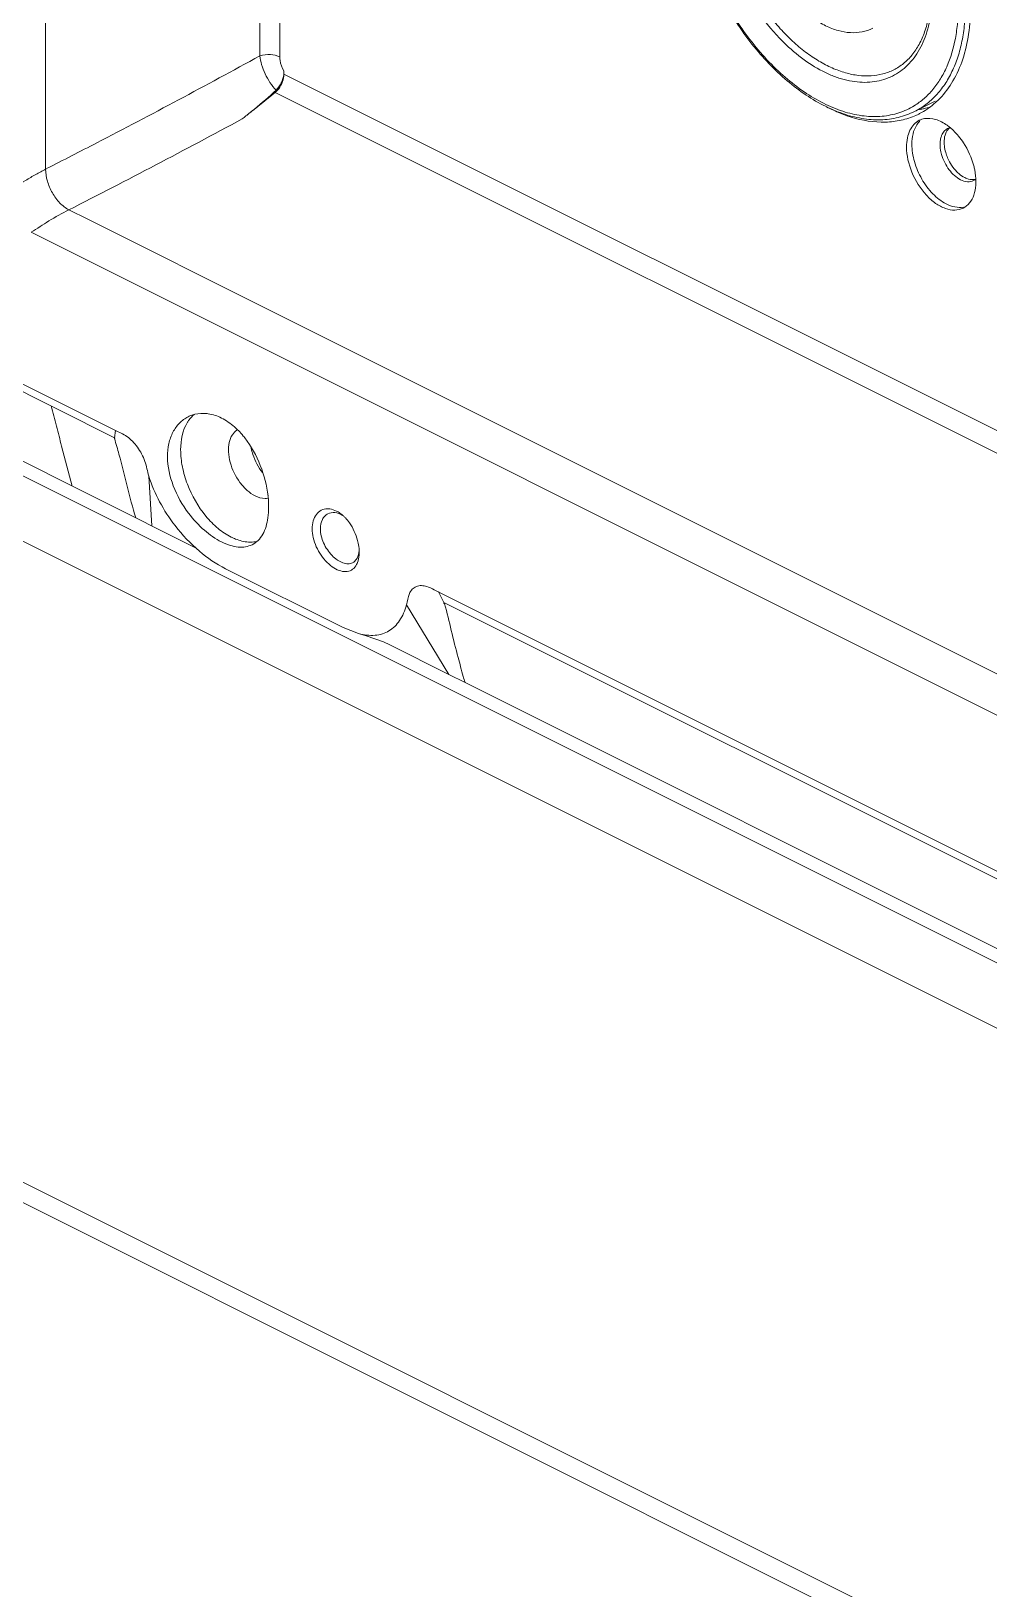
# Model space of a CAD drawing. Header units: millimetres. Extents: x 1177 to 4296, y 93 to 2298.
# Drawn here: x 3660.7 to 3718.3, y 1143.4 to 1237 of the extents above; entities that cross this region are included whole.
import ezdxf

# ---------------------------------------------------------------- set-up
doc = ezdxf.new("R2010")
doc.units = ezdxf.units.MM
doc.header["$LTSCALE"] = 0.1
doc.layers.get('0').update_dxf_attribs({"lineweight": 13})

msp = doc.modelspace()

# ---------------------------------------------------------------- linework, layer by layer
at = {"lineweight": 9}
for p, q in [((3674.434, 1291.204), (3674.433, 1235.54)), ((3675.641, 1235.474), (3675.641, 1290.843)), ((3661.55, 1228.735), (3661.534, 1246.05)), ((3675.881, 1234.446), (3675.881, 1234.638)), ((3774.144, 1185.314), (3675.881, 1234.446)), ((3774.145, 1183.953), (3675.356, 1233.347)), ((3713.804, 1232.198), (3715.045, 1232.819)), ((3661.551, 1228.735), (3661.599, 1228.758)), ((3662.948, 1226.288), (3664.083, 1225.723)), ((3664.083, 1225.723), (3674.971, 1220.277)), ((3660.681, 1224.932), (3772.297, 1169.124)), ((3652.829, 1219.48), (3665.749, 1213.021)), ((3674.971, 1220.277), (3754.874, 1180.326)), ((3665.699, 1212.582), (3652.689, 1219.086)), ((3783.644, 1148.559), (3650.708, 1215.027)), ((3651.415, 1215.54), (3670.604, 1205.945)), ((3665.749, 1213.021), (3665.699, 1212.582)), ((3781.876, 1145.51), (3648.94, 1211.979)), ((3667.757, 1210.272), (3667.944, 1207.276)), ((3672.369, 1204.703), (3679.44, 1201.167)), ((3685.166, 1203.31), (3685.356, 1203.214)), ((3685.166, 1203.31), (3685.497, 1202.682)), ((3746.167, 1172.809), (3685.356, 1203.214)), ((3746.308, 1172.276), (3685.497, 1202.682)), ((3683.252, 1202.524), (3685.798, 1198.348)), ((3679.44, 1201.167), (3680.358, 1200.81)), ((3682.245, 1200.125), (3685.798, 1198.348)), ((3685.798, 1198.348), (3686.77, 1197.862)), ((3686.77, 1197.862), (3751.272, 1165.611))]:
    msp.add_line(p, q, dxfattribs=at)
for p, q in [((3838.798, 1078.511), (3592.018, 1201.901)), ((3839.578, 1076.889), (3592.798, 1200.279))]:
    msp.add_line(p, q)
msp.add_lwpolyline([(3680.359, 1200.809), (3680.818, 1200.679), (3681.859, 1200.305), (3682.245, 1200.125)], dxfattribs=at)
for centre, radius, start, end in [((3630.284, 1287.631), 70.557, 307.94047, 309.70299), ((3457.826, 1630.044), 452.874, 296.93226, 298.42091), ((3712.98, 1240.969), 9.595, 242.22632, 245.01934), ((3712.039, 1236.083), 4.514, 294.17241, 296.55682), ((3712.041, 1236.08), 4.51, 296.55758, 298.9058), ((3713.355, 1237.176), 4.913, 278.3805, 279.26389), ((3713.369, 1237.091), 4.827, 279.25959, 281.69494), ((3713.398, 1236.956), 4.689, 281.6875, 287.09223), ((3716.092, 1230.574), 0.672, 104.334, 116.44628), ((3717.043, 1230.231), 1.705, 174.16007, 180.05968), ((3717.469, 1230.354), 1.884, 180.0162, 182.44583), ((3717.063, 1228.636), 0.66, 296.51645, 303.90371), ((3717.057, 1228.645), 0.67, 303.91959, 309.11575), ((3668.596, 1208.358), 6.367, 5.95614, 6.51289), ((3677.946, 1206.227), 2.239, 45.475, 49.55503), ((3677.842, 1206.12), 2.388, 43.31515, 45.4971), ((3678.394, 1205.724), 2.013, 359.10627, 2.78427), ((3679.754, 1205.563), 0.562, 296.51938, 305.80884)]:
    msp.add_arc(centre, radius, start, end, dxfattribs=at)
for points, knots in [([(3710.487, 1249.092), (3710.906, 1248.705), (3711.703, 1247.848), (3712.735, 1246.401), (3713.601, 1244.81), (3714.267, 1243.136), (3714.709, 1241.441), (3714.908, 1239.788), (3714.858, 1238.24), (3714.557, 1236.851), (3714.091, 1235.847), (3713.6, 1235.192), (3713.187, 1234.782), (3712.725, 1234.45), (3712.22, 1234.198), (3711.677, 1234.029), (3711.102, 1233.945), (3710.5, 1233.946), (3709.879, 1234.033), (3709.243, 1234.202), (3708.365, 1234.545), (3707.267, 1235.181), (3706.47, 1235.841), (3706.08, 1236.211)], [0, 0, 0, 0, 0.071625, 0.146409, 0.222652, 0.298506, 0.372167, 0.442018, 0.506808, 0.565856, 0.619291, 0.644288, 0.66842, 0.692003, 0.7154, 0.738987, 0.763126, 0.788133, 0.814262, 0.841694, 0.870541, 0.932529, 1, 1, 1, 1]), ([(3712.552, 1234.703), (3712.76, 1234.807), (3713.161, 1235.067), (3713.678, 1235.589), (3714.107, 1236.239), (3714.439, 1237.004), (3714.668, 1237.872), (3714.789, 1238.828), (3714.799, 1239.854), (3714.698, 1240.931), (3714.487, 1242.04), (3714.06, 1243.545), (3713.281, 1245.376), (3712.028, 1247.368), (3710.99, 1248.528), (3710.433, 1249.036)], [0, 0, 0, 0, 0.042782, 0.087131, 0.134253, 0.185025, 0.239858, 0.298822, 0.361708, 0.4281, 0.497423, 0.568988, 0.715589, 0.861427, 1, 1, 1, 1]), ([(3713.804, 1232.198), (3713.492, 1232.042), (3712.82, 1231.798), (3711.738, 1231.662), (3710.602, 1231.75), (3709.437, 1232.055), (3708.263, 1232.568), (3707.101, 1233.275), (3705.969, 1234.162), (3704.888, 1235.212), (3703.878, 1236.405), (3702.957, 1237.718), (3702.142, 1239.126), (3701.45, 1240.603), (3700.893, 1242.12), (3700.481, 1243.647), (3700.224, 1245.157), (3700.157, 1246.159), (3700.153, 1246.648)], [0, 0, 0, 0, 0.046192, 0.093594, 0.143264, 0.195992, 0.252242, 0.312151, 0.375568, 0.442106, 0.511188, 0.582104, 0.654051, 0.726177, 0.797622, 0.867556, 0.935227, 1, 1, 1, 1]), ([(3700.241, 1246.65), (3700.241, 1246.16), (3700.301, 1245.155), (3700.555, 1243.637), (3700.968, 1242.097), (3701.532, 1240.569), (3702.236, 1239.081), (3703.065, 1237.667), (3704.003, 1236.353), (3705.029, 1235.168), (3706.124, 1234.134), (3707.265, 1233.274), (3708.43, 1232.606), (3709.596, 1232.142), (3710.741, 1231.895), (3711.841, 1231.872), (3712.873, 1232.078), (3713.498, 1232.366), (3713.785, 1232.543)], [0, 0, 0, 0, 0.065223, 0.133634, 0.204503, 0.276997, 0.350196, 0.423152, 0.494927, 0.564639, 0.631502, 0.69488, 0.75434, 0.809717, 0.861188, 0.909328, 0.955145, 1, 1, 1, 1]), ([(3711.299, 1237.207), (3711.095, 1237.105), (3710.649, 1236.955), (3709.929, 1236.913), (3709.183, 1237.045), (3708.43, 1237.34), (3707.689, 1237.785), (3706.975, 1238.365), (3706.307, 1239.065), (3705.702, 1239.865), (3705.174, 1240.743), (3704.739, 1241.675), (3704.409, 1242.636), (3704.192, 1243.598), (3704.096, 1244.537), (3704.125, 1245.428), (3704.279, 1246.249), (3704.473, 1246.751), (3704.592, 1246.98)], [0, 0, 0, 0, 0.048229, 0.098004, 0.150663, 0.207122, 0.267775, 0.332493, 0.40072, 0.471571, 0.543944, 0.616619, 0.68835, 0.757966, 0.824466, 0.88712, 0.945578, 1, 1, 1, 1]), ([(3706.08, 1236.211), (3705.551, 1236.714), (3704.563, 1237.846), (3703.359, 1239.769), (3702.453, 1241.862), (3702.072, 1243.331), (3701.951, 1244.063)], [0, 0, 0, 0, 0.243226, 0.497422, 0.752945, 1, 1, 1, 1]), ([(3712.552, 1234.703), (3712.343, 1234.599), (3711.897, 1234.431), (3711.177, 1234.32), (3710.417, 1234.346), (3709.63, 1234.509), (3708.828, 1234.804), (3708.022, 1235.226), (3707.226, 1235.768), (3706.452, 1236.421), (3705.712, 1237.175), (3704.777, 1238.309), (3703.768, 1239.896), (3702.867, 1241.953), (3702.49, 1243.4), (3702.37, 1244.122)], [0, 0, 0, 0, 0.044951, 0.091077, 0.139397, 0.190668, 0.245354, 0.303635, 0.36545, 0.430539, 0.498479, 0.568727, 0.713436, 0.859125, 1, 1, 1, 1]), ([(3713.785, 1232.543), (3713.994, 1232.671), (3714.396, 1232.968), (3714.927, 1233.515), (3715.384, 1234.16), (3715.904, 1235.166), (3716.239, 1236.32), (3716.406, 1237.559), (3716.433, 1238.217), (3716.433, 1238.554)], [0, 0, 0, 0, 0.107454, 0.217701, 0.332311, 0.452507, 0.712182, 0.852713, 1, 1, 1, 1]), ([(3713.804, 1232.198), (3714.042, 1232.318), (3714.502, 1232.603), (3715.113, 1233.154), (3715.642, 1233.822), (3716.082, 1234.599), (3716.428, 1235.473), (3716.677, 1236.434), (3716.826, 1237.471), (3716.858, 1238.187), (3716.858, 1238.554)], [0, 0, 0, 0, 0.107669, 0.217485, 0.331372, 0.450874, 0.577075, 0.710584, 0.851649, 1, 1, 1, 1]), ([(3717.176, 1238.536), (3717.176, 1237.974), (3717.104, 1236.891), (3716.757, 1235.366), (3716.179, 1234.042), (3715.628, 1233.296), (3715.322, 1232.979)], [0, 0, 0, 0, 0.281279, 0.541145, 0.779507, 1, 1, 1, 1]), ([(3661.597, 1228.76), (3662.61, 1229.273), (3666.916, 1231.481), (3671.184, 1233.762), (3674.433, 1235.542)], [0, 0, 0, 0, 0.234525, 1, 1, 1, 1]), ([(3674.432, 1235.54), (3674.451, 1235.362), (3674.533, 1234.991), (3674.811, 1234.272), (3675.138, 1233.766), (3675.406, 1233.479)], [0, 0, 0, 0, 0.233128, 0.49006, 1, 1, 1, 1]), ([(3675.641, 1235.474), (3675.465, 1235.565), (3675.05, 1235.65), (3674.634, 1235.606), (3674.433, 1235.54)], [0, 0, 0, 0, 0.483395, 1, 1, 1, 1]), ([(3675.641, 1235.474), (3675.637, 1235.406), (3675.645, 1235.113), (3675.757, 1234.826), (3675.881, 1234.638)], [0, 0, 0, 0, 0.231142, 1, 1, 1, 1]), ([(3675.356, 1233.347), (3675.434, 1233.412), (3675.615, 1233.607), (3675.818, 1233.977), (3675.875, 1234.292), (3675.875, 1234.444)], [0, 0, 0, 0, 0.244466, 0.63461, 1, 1, 1, 1]), ([(3675.404, 1233.477), (3675.536, 1233.602), (3675.698, 1233.835), (3675.82, 1234.178), (3675.865, 1234.355), (3675.875, 1234.444)], [0, 0, 0, 0, 0.499695, 0.754196, 1, 1, 1, 1]), ([(3673.665, 1231.986), (3673.813, 1232.102), (3674.409, 1232.58), (3674.985, 1233.083), (3675.404, 1233.477)], [0, 0, 0, 0, 0.246155, 1, 1, 1, 1]), ([(3715.322, 1232.979), (3715.24, 1232.895), (3714.906, 1232.572), (3714.524, 1232.299), (3714.221, 1232.132)], [0, 0, 0, 0, 0.254125, 1, 1, 1, 1]), ([(3673.665, 1231.986), (3673.637, 1231.971), (3673.534, 1231.897), (3673.451, 1231.798), (3673.368, 1231.754)], [0, 0, 0, 0, 0.256146, 1, 1, 1, 1]), ([(3709.998, 1231.857), (3709.909, 1231.884), (3709.545, 1232.004), (3709.19, 1232.15), (3708.928, 1232.272)], [0, 0, 0, 0, 0.244082, 1, 1, 1, 1]), ([(3713.887, 1231.965), (3713.604, 1231.838), (3712.999, 1231.639), (3711.68, 1231.483), (3710.658, 1231.653), (3709.998, 1231.857)], [0, 0, 0, 0, 0.235056, 0.477279, 1, 1, 1, 1]), ([(3713.322, 1230.071), (3713.322, 1230.25), (3713.351, 1230.591), (3713.497, 1231.059), (3713.741, 1231.433), (3713.969, 1231.606), (3714.089, 1231.666)], [0, 0, 0, 0, 0.289434, 0.549661, 0.782893, 1, 1, 1, 1]), ([(3714.4, 1231.768), (3714.618, 1231.807), (3715.12, 1231.753), (3715.553, 1231.518), (3715.766, 1231.365)], [0, 0, 0, 0, 0.458212, 1, 1, 1, 1]), ([(3713.766, 1231.039), (3713.744, 1230.979), (3713.668, 1230.715), (3713.64, 1230.439), (3713.64, 1230.23)], [0, 0, 0, 0, 0.235186, 1, 1, 1, 1]), ([(3714.13, 1231.63), (3714.09, 1231.592), (3713.933, 1231.42), (3713.824, 1231.207), (3713.766, 1231.039)], [0, 0, 0, 0, 0.23677, 1, 1, 1, 1]), ([(3715.432, 1230.763), (3715.421, 1230.736), (3715.379, 1230.62), (3715.356, 1230.498), (3715.346, 1230.405)], [0, 0, 0, 0, 0.237679, 1, 1, 1, 1]), ([(3715.792, 1231.176), (3715.713, 1231.136), (3715.563, 1231.017), (3715.468, 1230.853), (3715.432, 1230.763)], [0, 0, 0, 0, 0.478312, 1, 1, 1, 1]), ([(3715.679, 1230.886), (3715.663, 1230.847), (3715.605, 1230.675), (3715.585, 1230.492), (3715.585, 1230.353)], [0, 0, 0, 0, 0.233286, 1, 1, 1, 1]), ([(3715.92, 1231.223), (3715.894, 1231.203), (3715.792, 1231.108), (3715.719, 1230.985), (3715.679, 1230.886)], [0, 0, 0, 0, 0.237875, 1, 1, 1, 1]), ([(3715.766, 1231.365), (3715.828, 1231.322), (3716.078, 1231.128), (3716.301, 1230.901), (3716.454, 1230.715)], [0, 0, 0, 0, 0.238989, 1, 1, 1, 1]), ([(3716.454, 1230.715), (3716.56, 1230.586), (3716.959, 1230.042), (3717.242, 1229.411), (3717.369, 1228.92)], [0, 0, 0, 0, 0.247861, 1, 1, 1, 1]), ([(3716.727, 1226.389), (3716.573, 1226.312), (3716.205, 1226.229), (3715.62, 1226.346), (3715.034, 1226.667), (3714.278, 1227.35), (3713.574, 1228.487), (3713.322, 1229.55), (3713.322, 1230.071)], [0, 0, 0, 0, 0.090715, 0.191731, 0.308086, 0.439288, 0.725544, 1, 1, 1, 1]), ([(3716.734, 1226.446), (3716.57, 1226.417), (3716.203, 1226.431), (3715.553, 1226.679), (3714.844, 1227.244), (3714.199, 1228.122), (3713.761, 1229.144), (3713.64, 1229.877), (3713.64, 1230.23)], [0, 0, 0, 0, 0.093547, 0.199568, 0.384098, 0.59109, 0.802817, 1, 1, 1, 1]), ([(3715.432, 1229.602), (3715.416, 1229.655), (3715.364, 1229.861), (3715.337, 1230.073), (3715.337, 1230.23)], [0, 0, 0, 0, 0.261171, 1, 1, 1, 1]), ([(3715.586, 1230.274), (3715.588, 1230.229), (3715.603, 1230.044), (3715.64, 1229.862), (3715.679, 1229.726)], [0, 0, 0, 0, 0.240133, 1, 1, 1, 1]), ([(3716.575, 1228.095), (3716.303, 1228.231), (3715.818, 1228.691), (3715.526, 1229.277), (3715.432, 1229.602)], [0, 0, 0, 0, 0.473032, 1, 1, 1, 1]), ([(3715.679, 1229.726), (3715.71, 1229.618), (3715.862, 1229.197), (3716.113, 1228.809), (3716.349, 1228.571)], [0, 0, 0, 0, 0.252654, 1, 1, 1, 1]), ([(3717.369, 1228.92), (3717.389, 1228.84), (3717.459, 1228.533), (3717.494, 1228.218), (3717.494, 1227.985)], [0, 0, 0, 0, 0.26036, 1, 1, 1, 1]), ([(3661.55, 1228.736), (3661.351, 1228.634), (3660.946, 1228.409), (3660.183, 1227.955), (3659.623, 1227.598), (3659.268, 1227.364)], [0, 0, 0, 0, 0.252291, 0.520939, 1, 1, 1, 1]), ([(3662.948, 1226.288), (3662.748, 1226.389), (3662.367, 1226.692), (3661.926, 1227.291), (3661.63, 1227.991), (3661.549, 1228.494), (3661.55, 1228.736)], [0, 0, 0, 0, 0.229242, 0.48754, 0.752689, 1, 1, 1, 1]), ([(3716.349, 1228.571), (3716.385, 1228.534), (3716.529, 1228.399), (3716.693, 1228.284), (3716.822, 1228.219)], [0, 0, 0, 0, 0.265011, 1, 1, 1, 1]), ([(3717.357, 1228.046), (3717.246, 1227.99), (3716.966, 1227.943), (3716.704, 1228.031), (3716.575, 1228.095)], [0, 0, 0, 0, 0.463706, 1, 1, 1, 1]), ([(3716.822, 1228.219), (3716.866, 1228.197), (3717.031, 1228.125), (3717.215, 1228.09), (3717.345, 1228.1)], [0, 0, 0, 0, 0.271907, 1, 1, 1, 1]), ([(3717.494, 1227.985), (3717.494, 1227.912), (3717.484, 1227.639), (3717.435, 1227.365), (3717.369, 1227.175)], [0, 0, 0, 0, 0.265124, 1, 1, 1, 1]), ([(3717.369, 1227.175), (3717.309, 1227.004), (3717.148, 1226.69), (3716.874, 1226.462), (3716.727, 1226.389)], [0, 0, 0, 0, 0.524962, 1, 1, 1, 1]), ([(3662.948, 1226.288), (3662.537, 1226.083), (3661.769, 1225.647), (3661.036, 1225.159), (3660.681, 1224.932)], [0, 0, 0, 0, 0.521847, 1, 1, 1, 1]), ([(3663.153, 1209.671), (3662.914, 1210.466), (3662.614, 1211.676), (3662.201, 1213.285), (3661.985, 1214.089), (3661.879, 1214.49)], [0, 0, 0, 0, 0.499288, 0.750053, 1, 1, 1, 1]), ([(3670.079, 1213.512), (3670.108, 1213.558), (3670.225, 1213.732), (3670.371, 1213.887), (3670.492, 1213.985)], [0, 0, 0, 0, 0.258536, 1, 1, 1, 1]), ([(3670.122, 1213.843), (3670.194, 1213.879), (3670.492, 1214.005), (3670.822, 1214.053), (3671.066, 1214.046)], [0, 0, 0, 0, 0.247251, 1, 1, 1, 1]), ([(3671.066, 1214.046), (3671.154, 1214.043), (3671.521, 1214.009), (3671.878, 1213.888), (3672.129, 1213.763)], [0, 0, 0, 0, 0.239344, 1, 1, 1, 1]), ([(3667.757, 1210.271), (3667.712, 1210.417), (3667.647, 1210.717), (3667.528, 1211.171), (3667.333, 1211.611), (3667.011, 1212.145), (3666.588, 1212.582), (3666.099, 1212.856), (3665.861, 1212.963), (3665.748, 1213.02)], [0, 0, 0, 0, 0.127854, 0.257765, 0.39382, 0.530406, 0.781582, 0.892879, 1, 1, 1, 1]), ([(3670.151, 1208.036), (3669.769, 1208.541), (3669.155, 1209.62), (3668.825, 1211.108), (3668.927, 1212.212), (3669.17, 1212.915), (3669.57, 1213.481), (3669.931, 1213.747), (3670.122, 1213.843)], [0, 0, 0, 0, 0.291622, 0.56333, 0.685695, 0.797948, 0.901604, 1, 1, 1, 1]), ([(3672.71, 1206.606), (3672.429, 1206.746), (3671.876, 1207.123), (3670.892, 1208.129), (3670.155, 1209.415), (3669.747, 1210.809), (3669.606, 1212.074), (3669.78, 1213.028), (3670.079, 1213.512)], [0, 0, 0, 0, 0.117534, 0.24737, 0.52388, 0.660113, 0.787299, 1, 1, 1, 1]), ([(3673.143, 1213.007), (3673.065, 1213.086), (3672.758, 1213.376), (3672.407, 1213.623), (3672.129, 1213.763)], [0, 0, 0, 0, 0.263199, 1, 1, 1, 1]), ([(3673.087, 1213.05), (3672.963, 1212.978), (3672.738, 1212.751), (3672.561, 1212.277), (3672.527, 1211.707), (3672.671, 1210.863), (3673.065, 1210.053), (3673.639, 1209.412), (3673.976, 1209.172), (3674.148, 1209.086)], [0, 0, 0, 0, 0.091595, 0.195837, 0.316823, 0.45236, 0.739627, 0.876836, 1, 1, 1, 1]), ([(3673.529, 1212.567), (3673.498, 1212.606), (3673.376, 1212.758), (3673.245, 1212.903), (3673.143, 1213.007)], [0, 0, 0, 0, 0.253955, 1, 1, 1, 1]), ([(3665.698, 1212.581), (3665.708, 1212.57), (3665.732, 1212.541), (3665.701, 1212.529), (3665.692, 1212.53)], [0, 0, 0, 0, 0.63113, 1, 1, 1, 1]), ([(3665.692, 1212.53), (3665.731, 1212.369), (3665.845, 1212.061), (3665.918, 1211.742), (3665.961, 1211.587)], [0, 0, 0, 0, 0.507121, 1, 1, 1, 1]), ([(3674.923, 1209.08), (3674.851, 1209.706), (3674.532, 1210.943), (3673.918, 1212.068), (3673.529, 1212.567)], [0, 0, 0, 0, 0.498907, 1, 1, 1, 1]), ([(3665.961, 1211.588), (3666.13, 1210.948), (3666.452, 1209.669), (3666.782, 1208.391), (3666.971, 1207.762)], [0, 0, 0, 0, 0.501581, 1, 1, 1, 1]), ([(3673.912, 1211.954), (3673.938, 1211.823), (3674.079, 1211.301), (3674.338, 1210.81), (3674.587, 1210.488)], [0, 0, 0, 0, 0.246045, 1, 1, 1, 1]), ([(3667.757, 1210.271), (3667.921, 1209.739), (3668.369, 1208.696), (3668.986, 1207.746), (3669.336, 1207.296)], [0, 0, 0, 0, 0.494282, 1, 1, 1, 1]), ([(3674.931, 1208.944), (3674.87, 1208.933), (3674.601, 1208.911), (3674.333, 1208.994), (3674.148, 1209.086)], [0, 0, 0, 0, 0.230292, 1, 1, 1, 1]), ([(3674.604, 1206.778), (3674.774, 1207.077), (3674.982, 1207.833), (3674.973, 1208.602), (3674.929, 1209.019)], [0, 0, 0, 0, 0.450909, 1, 1, 1, 1]), ([(3677.578, 1207.106), (3677.576, 1207.268), (3677.613, 1207.575), (3677.8, 1207.975), (3678.111, 1208.246), (3678.372, 1208.306), (3678.5, 1208.308)], [0, 0, 0, 0, 0.288742, 0.542672, 0.771876, 1, 1, 1, 1]), ([(3678.5, 1208.308), (3678.544, 1208.308), (3678.734, 1208.297), (3678.919, 1208.234), (3679.048, 1208.169)], [0, 0, 0, 0, 0.235314, 1, 1, 1, 1]), ([(3669.336, 1207.296), (3669.769, 1206.737), (3670.698, 1205.762), (3671.804, 1204.983), (3672.369, 1204.703)], [0, 0, 0, 0, 0.528486, 1, 1, 1, 1]), ([(3672.129, 1206.315), (3671.758, 1206.5), (3671.031, 1207.014), (3670.431, 1207.665), (3670.151, 1208.036)], [0, 0, 0, 0, 0.471647, 1, 1, 1, 1]), ([(3678.073, 1207.106), (3678.074, 1207.298), (3678.122, 1207.582), (3678.325, 1207.878), (3678.458, 1207.977), (3678.529, 1208.012)], [0, 0, 0, 0, 0.540446, 0.777025, 1, 1, 1, 1]), ([(3678.529, 1208.012), (3678.652, 1208.074), (3678.965, 1208.12), (3679.249, 1208.002), (3679.385, 1207.919)], [0, 0, 0, 0, 0.464697, 1, 1, 1, 1]), ([(3679.048, 1208.169), (3679.078, 1208.153), (3679.202, 1208.085), (3679.317, 1208.001), (3679.398, 1207.931)], [0, 0, 0, 0, 0.2401, 1, 1, 1, 1]), ([(3679.58, 1207.759), (3679.666, 1207.667), (3679.993, 1207.262), (3680.213, 1206.774), (3680.312, 1206.393)], [0, 0, 0, 0, 0.243031, 1, 1, 1, 1]), ([(3672.71, 1206.606), (3672.797, 1206.563), (3673.126, 1206.415), (3673.484, 1206.325), (3673.749, 1206.31)], [0, 0, 0, 0, 0.266551, 1, 1, 1, 1]), ([(3673.968, 1206.151), (3674.099, 1206.216), (3674.346, 1206.397), (3674.527, 1206.643), (3674.604, 1206.778)], [0, 0, 0, 0, 0.483351, 1, 1, 1, 1]), ([(3680.009, 1204.668), (3679.916, 1204.6), (3679.678, 1204.506), (3679.274, 1204.552), (3678.86, 1204.75), (3678.457, 1205.079), (3678.098, 1205.513), (3677.812, 1206.02), (3677.626, 1206.557), (3677.575, 1206.928), (3677.578, 1207.106)], [0, 0, 0, 0, 0.087125, 0.183832, 0.297981, 0.42948, 0.573001, 0.720671, 0.865568, 1, 1, 1, 1]), ([(3680.005, 1205.061), (3679.922, 1205.02), (3679.721, 1204.978), (3679.401, 1205.048), (3679.074, 1205.226), (3678.759, 1205.5), (3678.479, 1205.849), (3678.186, 1206.37), (3678.078, 1206.817), (3678.073, 1207.106)], [0, 0, 0, 0, 0.087209, 0.186838, 0.30376, 0.436384, 0.579377, 0.725683, 1, 1, 1, 1]), ([(3680.312, 1206.393), (3680.325, 1206.345), (3680.37, 1206.157), (3680.397, 1205.965), (3680.404, 1205.821)], [0, 0, 0, 0, 0.258614, 1, 1, 1, 1]), ([(3672.129, 1206.315), (3672.293, 1206.233), (3672.618, 1206.098), (3673.108, 1205.992), (3673.566, 1206.001), (3673.844, 1206.089), (3673.968, 1206.151)], [0, 0, 0, 0, 0.288816, 0.548662, 0.782314, 1, 1, 1, 1]), ([(3673.749, 1206.31), (3673.792, 1206.308), (3673.958, 1206.304), (3674.125, 1206.321), (3674.246, 1206.348)], [0, 0, 0, 0, 0.256784, 1, 1, 1, 1]), ([(3680.323, 1205.438), (3680.309, 1205.403), (3680.253, 1205.278), (3680.163, 1205.167), (3680.082, 1205.108)], [0, 0, 0, 0, 0.271047, 1, 1, 1, 1]), ([(3680.406, 1205.692), (3680.407, 1205.636), (3680.4, 1205.427), (3680.359, 1205.218), (3680.304, 1205.076)], [0, 0, 0, 0, 0.269424, 1, 1, 1, 1]), ([(3680.403, 1205.82), (3680.401, 1205.785), (3680.388, 1205.655), (3680.358, 1205.527), (3680.323, 1205.438)], [0, 0, 0, 0, 0.265366, 1, 1, 1, 1]), ([(3680.304, 1205.076), (3680.287, 1205.033), (3680.218, 1204.879), (3680.108, 1204.741), (3680.009, 1204.668)], [0, 0, 0, 0, 0.27009, 1, 1, 1, 1]), ([(3683.252, 1202.524), (3683.317, 1202.75), (3683.335, 1203.101), (3683.582, 1203.477), (3683.84, 1203.655), (3684.157, 1203.709), (3684.494, 1203.643), (3684.828, 1203.49), (3685.05, 1203.367), (3685.165, 1203.31)], [0, 0, 0, 0, 0.259175, 0.374946, 0.483931, 0.595891, 0.720134, 0.857359, 1, 1, 1, 1]), ([(3685.544, 1202.591), (3685.538, 1202.599), (3685.524, 1202.612), (3685.507, 1202.631), (3685.494, 1202.649), (3685.502, 1202.664), (3685.506, 1202.663)], [0, 0, 0, 0, 0.317699, 0.626887, 0.861685, 1, 1, 1, 1]), ([(3680.358, 1200.81), (3680.683, 1200.723), (3681.177, 1200.655), (3681.801, 1200.767), (3682.345, 1201.009), (3682.911, 1201.591), (3683.157, 1202.193), (3683.252, 1202.524)], [0, 0, 0, 0, 0.264888, 0.382643, 0.495754, 0.728735, 1, 1, 1, 1]), ([(3686.358, 1199.364), (3686.216, 1199.904), (3685.935, 1200.978), (3685.698, 1202.063), (3685.544, 1202.591)], [0, 0, 0, 0, 0.503826, 1, 1, 1, 1]), ([(3686.77, 1197.862), (3686.733, 1197.985), (3686.589, 1198.484), (3686.457, 1198.986), (3686.358, 1199.364)], [0, 0, 0, 0, 0.247847, 1, 1, 1, 1])]:
    msp.add_open_spline(points, degree=3, knots=knots, dxfattribs=at)
for points in [[(3714.089, 1231.666), (3714.186, 1231.715), (3714.292, 1231.749), (3714.4, 1231.768)], [(3717.345, 1228.1), (3717.391, 1228.103), (3717.436, 1228.11), (3717.48, 1228.122)]]:
    msp.add_open_spline(points, degree=3, dxfattribs=at)

doc.saveas('drawing.dxf')
